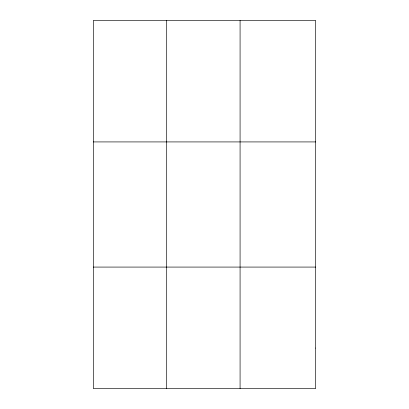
<?xml version="1.0" encoding="UTF-8"?>
<svg xmlns="http://www.w3.org/2000/svg" width="409" height="409" viewBox="0 0 409 409"><rect width="100%" height="100%" fill="white"/><g stroke="black" fill="none" stroke-linecap="round" stroke-linejoin="round"><path stroke-width="0.61" d="M166.698 20.45L166.698 388.55M240.078 20.45L240.078 388.55M93.318 141.923L315.682 141.923M93.318 267.077L315.682 267.077M315.682 348.059L315.682 388.55L93.318 388.55L93.318 20.45L315.682 20.45L315.682 348.059"/></g></svg>
